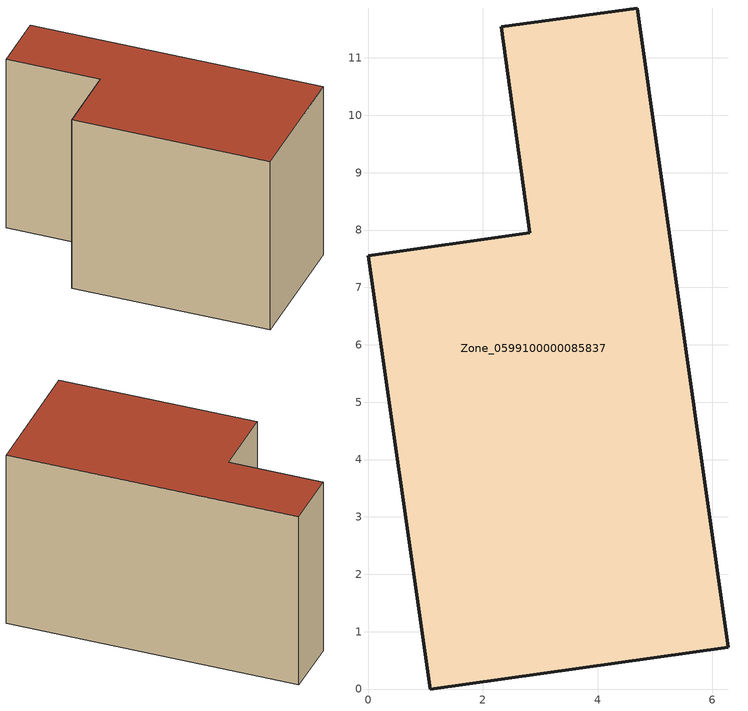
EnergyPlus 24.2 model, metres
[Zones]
Zone_0599100000085837
 floor ground (C_G): 2.32,11.54 4.69,11.87 6.28,0.73 1.08,0 0,7.55 2.82,7.95 z0
 wall outside (C_F): 1.08,0 6.28,0.73 4.69,11.87 2.32,11.54 2.82,7.95 0,7.55 1.08,0 z0:7.23
 roof outside (C_R): 4.69,11.87 2.32,11.54 2.82,7.95 0,7.55 1.08,0 6.28,0.73 z7.23
[BUILDING]
Pand.0599100000085837: North Axis=0; Terrain=City; Loads Convergence Tolerance Value=0.04; Temperature Convergence Tolerance Value=0.4; Solar Distribution=FullExterior; Maximum Number of Warmup Days=25; Minimum Number of Warmup Days=1
[Site:Location]
Rotterdam.The.Hague.AP_ZH_NLD Design_Conditions: Latitude=51.96; Longitude=4.45; Time Zone=1; Elevation=-4.5
[SITE:GROUNDTEMPERATURE:BUILDINGSURFACE]
18, 18, 18, 18, 18, 18, 18, 18, 18, 18, 18, 18
[MATERIAL] Thermal Absorptance=0.9; Solar Absorptance=0.7; Visible Absorptance=0.7
Name | Roughness | Thickness | Conductivity | Density | Specific Heat
G.TI.1946 | MediumSmooth | 0.15 | 1 | 540 | 1210
F.TI.1946 | Rough | 0.3 | 0.857143 | 1920 | 840
R.TI.1946 | MediumRough | 0.2 | 0.1 | 1500 | 1000
[CONSTRUCTION]
C_G: G.TI.1946
C_F: F.TI.1946
C_R: R.TI.1946
[ZONE]
Zone_0599100000085837: Type=1; Multiplier=1; Ceiling Height=Autocalculate; Volume=Autocalculate; Floor Area=autocalculate; Part of Total Floor Area=Yes
[ZONEINFILTRATION:DESIGNFLOWRATE]
Infil_Zone_0599100000085837: Zone or ZoneList or Space or SpaceList=Zone_0599100000085837; Schedule=AlwaysOn; Design Flow Rate Calculation Method=Flow/Area; Flow Rate per Floor Area=0.003; Constant Term Coefficient=1; Temperature Term Coefficient=0; Velocity Term Coefficient=0; Velocity Squared Term Coefficient=0
[HVACTEMPLATE:ZONE:IDEALLOADSAIRSYSTEM]
Zone_0599100000085837: Maximum Heating Supply Air Temperature=50; Minimum Cooling Supply Air Temperature=13; Maximum Heating Supply Air Humidity Ratio=0.0156; Minimum Cooling Supply Air Humidity Ratio=0.0077; Heating Limit=NoLimit; Cooling Limit=NoLimit; Dehumidification Control Type=ConstantSensibleHeatRatio; Cooling Sensible Heat Ratio=0.7; Dehumidification Setpoint=60; Humidification Control Type=None; Humidification Setpoint=30; Outdoor Air Method=None; Outdoor Air Flow Rate per Person=0.00944; Outdoor Air Flow Rate per Zone Floor Area=0; Outdoor Air Flow Rate per Zone=0; Demand Controlled Ventilation Type=None; Outdoor Air Economizer Type=NoEconomizer; Heat Recovery Type=None; Sensible Heat Recovery Effectiveness=0.7; Latent Heat Recovery Effectiveness=0.65
[ZONECONTROL:THERMOSTAT]
ThermostatControl_Zone_0599100000085837: Zone or ZoneList=Zone_0599100000085837; Control Type Schedule=DualSetpointControlType; Control 1=Thermostat_Zone_0599100000085837; Temperature Difference Between Cutout And Setpoint=0
[THERMOSTATSETPOINT:DUALSETPOINT]
Thermostat_Zone_0599100000085837: Heating Setpoint Temperature Schedule=HeatingSetpoint_Zone_0599100000085837; Cooling Setpoint Temperature Schedule=CoolingSetpoint_Zone_0599100000085837
[SCHEDULE:COMPACT]
HeatingSetpoint_Zone_0599100000085837: Through: 12/31, For: AllDays, Until: 24:00, 21
CoolingSetpoint_Zone_0599100000085837: Through: 12/31, For: AllDays, Until: 24:00, 24
DualSetpointControlType: Through: 12/31, For: AllDays, Until: 24:00, 4
AlwaysOn: Through: 12/31, For: AllDays, Until: 24:00, 1
